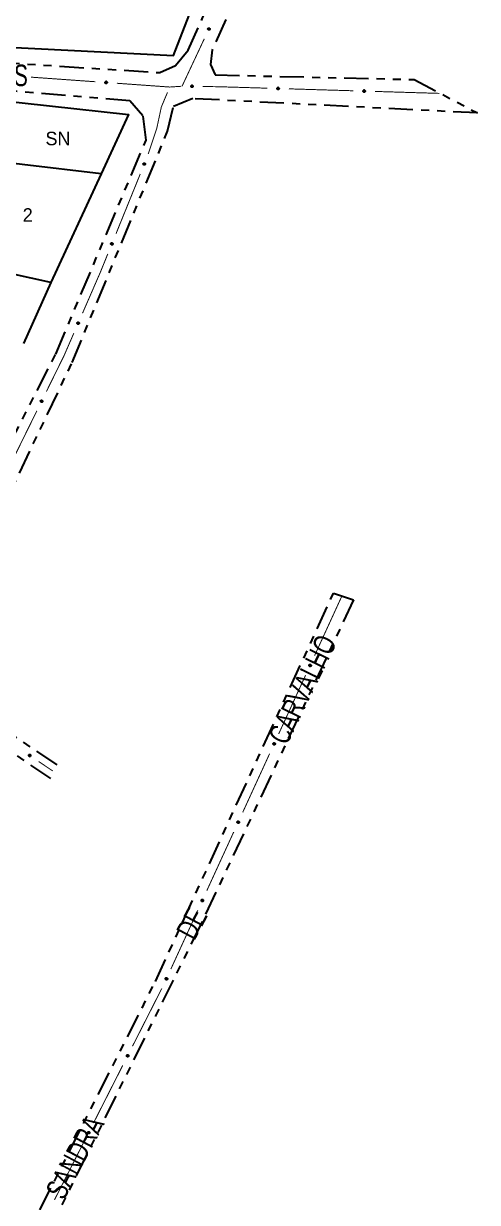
# Model space of a CAD drawing. Extents: x 203665 to 205970, y 4870865 to 4873745.
# Drawn here: x 204461.2 to 204545.5, y 4873069.8 to 4873288.7 of the extents above; entities that cross this region are included whole.
import ezdxf
from ezdxf.enums import TextEntityAlignment as Align

# ---------------------------------------------------------------- set-up
doc = ezdxf.new("R2010")
doc.units = 0
doc.header["$LTSCALE"] = 1.5
doc.header["$MEASUREMENT"] = 0
doc.linetypes.add('TRACO_25', pattern=[8, 3, -1, 1, -1, 1, -1])
for name, color, linetype in [('CD_MALHA_LOTES', 7, 'CONTINUOUS'), ('RU-QUADRA', 210, 'CONTINUOUS'), ('SV-EIXO-RUA-N-PAV', 6, 'CONTINUOUS'), ('SV-RUA-NAO-PAV', 7, 'CONTINUOUS'), ('SV-TXT-RUA-N-PAV', 7, 'CONTINUOUS'), ('Th_NmrPort', 1, 'CONTINUOUS')]:
    doc.layers.add(name, color=color, linetype=linetype)
doc.styles.add('ARIAL', font='ARIAL.SHX')

msp = doc.modelspace()

# ---------------------------------------------------------------- linework, layer by layer
at = {"layer": 'CD_MALHA_LOTES', "linetype": 'Continuous', "flags": 128}
for points in [[(204451.246643, 4873274.969651), (204480.710839, 4873271.767956)], [(204480.710839, 4873271.767956), (204475.593057, 4873260.753047)], [(204475.593057, 4873260.753047), (204446.180786, 4873264.219179)], [(204475.593057, 4873260.753047), (204466.237979, 4873240.618282)], [(204466.237979, 4873240.618282), (204438.061233, 4873246.799785)], [(204466.237979, 4873240.618282), (204461.161327, 4873229.282068)]]:
    msp.add_lwpolyline(points, dxfattribs=at)
at = {"layer": 'RU-QUADRA', "linetype": 'Continuous', "flags": 128}
for points in [[(204429.768213, 4873300.305126), (204422.704502, 4873286.069809), (204489.050505, 4873282.752508), (204495.887537, 4873300.304701)], [(204451.246643, 4873274.969651), (204480.710839, 4873271.767956), (204475.593057, 4873260.753047), (204466.237979, 4873240.618282), (204461.161327, 4873229.282068)]]:
    msp.add_lwpolyline(points, dxfattribs=at)
at = {"layer": 'SV-EIXO-RUA-N-PAV'}
for points in [[(204495.784434, 4873287.731685), (204495.801686, 4873287.685921), (204495.807154, 4873287.64306), (204495.801427, 4873287.606), (204495.787826, 4873287.57457), (204495.77029, 4873287.543984), (204495.745806, 4873287.517047), (204495.71201, 4873287.493169), (204495.666223, 4873287.475541), (204495.621949, 4873287.472824), (204495.585314, 4873287.476496), (204495.551725, 4873287.488791), (204495.522297, 4873287.506324), (204495.495157, 4873287.532682), (204495.471294, 4873287.567167), (204495.454682, 4873287.613637), (204495.449609, 4873287.655693), (204495.456091, 4873287.691394), (204495.468665, 4873287.725084), (204495.486942, 4873287.756096), (204495.511128, 4873287.782399), (204495.545893, 4873287.806364), (204495.591976, 4873287.822151), (204495.633864, 4873287.82769), (204495.669646, 4873287.821712), (204495.702536, 4873287.808585), (204495.733428, 4873287.79137), (204495.761531, 4873287.767886), (204495.784434, 4873287.731685)], [(204476.6593, 4873277.601444), (204476.622809, 4873277.56888), (204476.584788, 4873277.548354), (204476.548149, 4873277.540361), (204476.513931, 4873277.541741), (204476.479083, 4873277.547095), (204476.44514, 4873277.560245), (204476.4107, 4873277.583184), (204476.377776, 4873277.61956), (204476.359309, 4873277.659891), (204476.349551, 4873277.695392), (204476.348935, 4873277.731156), (204476.354704, 4873277.764922), (204476.369529, 4873277.799728), (204476.393117, 4873277.834403), (204476.430495, 4873277.866624), (204476.467908, 4873277.886491), (204476.50355, 4873277.893292), (204476.539508, 4873277.893683), (204476.57502, 4873277.88779), (204476.608265, 4873277.87469), (204476.643134, 4873277.850878), (204476.674447, 4873277.813564), (204476.694689, 4873277.776476), (204476.701988, 4873277.740939), (204476.701576, 4873277.705529), (204476.696631, 4873277.670511), (204476.684833, 4873277.635841), (204476.6593, 4873277.601444)], [(204492.630968, 4873276.89374), (204492.5964, 4873276.859141), (204492.559616, 4873276.836473), (204492.523495, 4873276.826397), (204492.489254, 4873276.825816), (204492.454156, 4873276.829168), (204492.419516, 4873276.840354), (204492.38382, 4873276.861285), (204492.348869, 4873276.895717), (204492.328124, 4873276.934925), (204492.316351, 4873276.96981), (204492.31369, 4873277.00548), (204492.317517, 4873277.039521), (204492.330326, 4873277.075118), (204492.351891, 4873277.111086), (204492.387365, 4873277.145393), (204492.42358, 4873277.167369), (204492.458774, 4873277.176197), (204492.494651, 4873277.178645), (204492.530441, 4873277.174794), (204492.564381, 4873277.163618), (204492.600556, 4873277.14184), (204492.633953, 4873277.106379), (204492.656284, 4873277.07051), (204492.665604, 4873277.035448), (204492.667219, 4873277.000073), (204492.664286, 4873276.96483), (204492.654491, 4873276.929541), (204492.630968, 4873276.89374)], [(204508.623656, 4873276.491098), (204508.588528, 4873276.457068), (204508.551379, 4873276.435004), (204508.515097, 4873276.425519), (204508.480851, 4873276.425498), (204508.445813, 4873276.429422), (204508.411361, 4873276.441172), (204508.376011, 4873276.462683), (204508.341627, 4873276.497682), (204508.321525, 4873276.537223), (204508.310323, 4873276.572296), (204508.308245, 4873276.608004), (204508.312627, 4873276.641978), (204508.326016, 4873276.677362), (204508.348166, 4873276.712973), (204508.384195, 4873276.746696), (204508.420764, 4873276.768077), (204508.456098, 4873276.776329), (204508.49201, 4873276.778192), (204508.527733, 4873276.773757), (204508.561485, 4873276.762027), (204508.5973, 4873276.739662), (204508.630113, 4873276.70366), (204508.651855, 4873276.667431), (204508.660601, 4873276.632222), (204508.661639, 4873276.596825), (204508.65813, 4873276.561634), (204508.647761, 4873276.52651), (204508.623656, 4873276.491098)], [(204524.616437, 4873276.010531), (204524.581309, 4873275.976501), (204524.54416, 4873275.954436), (204524.507879, 4873275.944952), (204524.473633, 4873275.944931), (204524.438595, 4873275.948855), (204524.404142, 4873275.960605), (204524.368792, 4873275.982116), (204524.334408, 4873276.017115), (204524.314306, 4873276.056656), (204524.303105, 4873276.091729), (204524.301026, 4873276.127437), (204524.305409, 4873276.161411), (204524.318798, 4873276.196795), (204524.340947, 4873276.232405), (204524.376976, 4873276.266129), (204524.413545, 4873276.28751), (204524.448879, 4873276.295762), (204524.484791, 4873276.297624), (204524.520514, 4873276.29319), (204524.554267, 4873276.28146), (204524.590081, 4873276.259095), (204524.622895, 4873276.223093), (204524.644636, 4873276.186863), (204524.653383, 4873276.151655), (204524.65442, 4873276.116258), (204524.650912, 4873276.081067), (204524.640542, 4873276.045943), (204524.616437, 4873276.010531)], [(204483.466798, 4873262.503491), (204483.447138, 4873262.548274), (204483.439398, 4873262.590783), (204483.443147, 4873262.628095), (204483.455058, 4873262.660204), (204483.470943, 4873262.691679), (204483.493959, 4873262.71988), (204483.526438, 4873262.745521), (204483.571223, 4873262.765559), (204483.61529, 4873262.770625), (204483.652068, 4873262.768907), (204483.686263, 4873262.758415), (204483.716582, 4873262.742471), (204483.745085, 4873262.717594), (204483.770748, 4873262.684426), (204483.789807, 4873262.638906), (204483.797109, 4873262.597179), (204483.792535, 4873262.561184), (204483.781769, 4873262.526873), (204483.765167, 4873262.494933), (204483.742414, 4873262.46738), (204483.708972, 4873262.441601), (204483.663794, 4873262.423386), (204483.62226, 4873262.415628), (204483.58621, 4873262.419695), (204483.552669, 4873262.431055), (204483.520905, 4873262.446603), (204483.491594, 4873262.46856), (204483.466798, 4873262.503491)], [(204477.441425, 4873247.681438), (204477.421785, 4873247.72623), (204477.414064, 4873247.768742), (204477.417831, 4873247.806053), (204477.429756, 4873247.838156), (204477.445655, 4873247.869624), (204477.468684, 4873247.897814), (204477.501175, 4873247.923441), (204477.545969, 4873247.943458), (204477.590039, 4873247.948504), (204477.626816, 4873247.946769), (204477.661006, 4873247.936262), (204477.691318, 4873247.920304), (204477.719809, 4873247.895414), (204477.745457, 4873247.862235), (204477.764495, 4873247.816705), (204477.771778, 4873247.774975), (204477.767188, 4873247.738982), (204477.756407, 4873247.704676), (204477.73979, 4873247.672744), (204477.717024, 4873247.645202), (204477.683571, 4873247.619438), (204477.638385, 4873247.601243), (204477.596847, 4873247.593504), (204477.560799, 4873247.597588), (204477.527263, 4873247.608962), (204477.495507, 4873247.624525), (204477.466205, 4873247.646495), (204477.441425, 4873247.681438)], [(204471.177191, 4873232.962832), (204471.15866, 4873233.008093), (204471.151989, 4873233.050783), (204471.156673, 4873233.08799), (204471.169385, 4873233.119789), (204471.186054, 4873233.150857), (204471.209771, 4873233.178471), (204471.242883, 4873233.20329), (204471.288156, 4873233.222198), (204471.332336, 4873233.226158), (204471.369059, 4873233.223517), (204471.402981, 4873233.212171), (204471.43289, 4873233.195472), (204471.46076, 4873233.169888), (204471.485583, 4873233.136086), (204471.503494, 4873233.090102), (204471.509748, 4873233.048206), (204471.504272, 4873233.012336), (204471.492649, 4873232.978306), (204471.475251, 4873232.946793), (204471.451814, 4873232.91982), (204471.417737, 4873232.894888), (204471.372116, 4873232.877811), (204471.3304, 4873232.871097), (204471.294464, 4873232.876067), (204471.261218, 4873232.888264), (204471.229855, 4873232.904605), (204471.201103, 4873232.927289), (204471.177191, 4873232.962832)], [(204464.378116, 4873218.489801), (204464.361744, 4873218.535888), (204464.357097, 4873218.578845), (204464.363534, 4873218.615789), (204464.377734, 4873218.646952), (204464.395852, 4873218.677197), (204464.420847, 4873218.703661), (204464.455095, 4873218.726887), (204464.501211, 4873218.743635), (204464.545529, 4873218.745503), (204464.582086, 4873218.741131), (204464.615434, 4873218.728194), (204464.644521, 4873218.710101), (204464.671151, 4873218.683229), (204464.69435, 4873218.648292), (204464.710068, 4873218.601513), (204464.714335, 4873218.559368), (204464.707171, 4873218.523798), (204464.693953, 4873218.490354), (204464.675086, 4873218.459698), (204464.650401, 4873218.433862), (204464.615183, 4873218.410568), (204464.568807, 4873218.395666), (204464.526821, 4873218.39093), (204464.491159, 4873218.397593), (204464.458527, 4873218.411347), (204464.42797, 4873218.429151), (204464.400322, 4873218.453169), (204464.378116, 4873218.489801)], [(204514.586503, 4873169.597101), (204514.604153, 4873169.551488), (204514.609995, 4873169.508677), (204514.60459, 4873169.471568), (204514.591263, 4873169.440021), (204514.573995, 4873169.409283), (204514.549747, 4873169.382134), (204514.51616, 4873169.357962), (204514.470528, 4873169.339936), (204514.426279, 4873169.336834), (204514.389614, 4873169.340186), (204514.355919, 4873169.352189), (204514.326339, 4873169.369465), (204514.298971, 4873169.395585), (204514.274808, 4873169.429861), (204514.257793, 4873169.476184), (204514.252353, 4873169.518194), (204514.258524, 4873169.55395), (204514.270804, 4873169.587749), (204514.28881, 4873169.618919), (204514.312766, 4873169.645432), (204514.347321, 4873169.669698), (204514.393264, 4873169.685887), (204514.435102, 4873169.69179), (204514.470936, 4873169.686124), (204514.503939, 4873169.673284), (204514.534979, 4873169.656339), (204514.563285, 4873169.6331), (204514.586503, 4873169.597101)], [(204507.911249, 4873155.05609), (204507.928899, 4873155.010478), (204507.934741, 4873154.967667), (204507.929336, 4873154.930558), (204507.916009, 4873154.899011), (204507.898741, 4873154.868273), (204507.874493, 4873154.841123), (204507.840906, 4873154.816952), (204507.795274, 4873154.798926), (204507.751025, 4873154.795824), (204507.71436, 4873154.799176), (204507.680665, 4873154.811178), (204507.651085, 4873154.828454), (204507.623717, 4873154.854574), (204507.599554, 4873154.888851), (204507.582539, 4873154.935174), (204507.577099, 4873154.977184), (204507.58327, 4873155.01294), (204507.59555, 4873155.046738), (204507.613556, 4873155.077908), (204507.637512, 4873155.104422), (204507.672067, 4873155.128688), (204507.71801, 4873155.144876), (204507.759848, 4873155.15078), (204507.795682, 4873155.145113), (204507.828685, 4873155.132274), (204507.859725, 4873155.115328), (204507.888031, 4873155.09209), (204507.911249, 4873155.05609)], [(204462.275528, 4873152.978285), (204462.323386, 4873152.98837), (204462.366579, 4873152.987251), (204462.402336, 4873152.975949), (204462.431329, 4873152.957723), (204462.45889, 4873152.935736), (204462.481787, 4873152.907437), (204462.500242, 4873152.8704), (204462.510696, 4873152.822464), (204462.506642, 4873152.778292), (204462.497437, 4873152.742643), (204462.480172, 4873152.711317), (204462.458364, 4873152.6849), (204462.428183, 4873152.662089), (204462.390467, 4873152.643752), (204462.342011, 4873152.634407), (204462.299673, 4873152.635794), (204462.265374, 4873152.647634), (204462.233991, 4873152.66519), (204462.206122, 4873152.687975), (204462.183806, 4873152.715882), (204462.165412, 4873152.75389), (204462.156823, 4873152.801839), (204462.157724, 4873152.844081), (204462.169079, 4873152.878537), (204462.187059, 4873152.909046), (204462.208776, 4873152.936957), (204462.236264, 4873152.961158), (204462.275528, 4873152.978285)], [(204501.235995, 4873140.51508), (204501.253645, 4873140.469467), (204501.259487, 4873140.426656), (204501.254082, 4873140.389547), (204501.240755, 4873140.358001), (204501.223487, 4873140.327262), (204501.199239, 4873140.300113), (204501.165652, 4873140.275941), (204501.12002, 4873140.257915), (204501.075771, 4873140.254813), (204501.039106, 4873140.258166), (204501.005411, 4873140.270168), (204500.975831, 4873140.287444), (204500.948463, 4873140.313564), (204500.9243, 4873140.34784), (204500.907285, 4873140.394163), (204500.901845, 4873140.436173), (204500.908016, 4873140.47193), (204500.920296, 4873140.505728), (204500.938302, 4873140.536898), (204500.962258, 4873140.563411), (204500.996813, 4873140.587678), (204501.042756, 4873140.603866), (204501.084594, 4873140.609769), (204501.120428, 4873140.604103), (204501.153431, 4873140.591263), (204501.184471, 4873140.574318), (204501.212777, 4873140.551079), (204501.235995, 4873140.51508)], [(204494.560742, 4873125.97407), (204494.578391, 4873125.928457), (204494.584233, 4873125.885646), (204494.578828, 4873125.848537), (204494.565501, 4873125.81699), (204494.548233, 4873125.786252), (204494.523985, 4873125.759102), (204494.490398, 4873125.734931), (204494.444766, 4873125.716905), (204494.400517, 4873125.713803), (204494.363852, 4873125.717155), (204494.330157, 4873125.729157), (204494.300577, 4873125.746433), (204494.273209, 4873125.772553), (204494.249046, 4873125.80683), (204494.232031, 4873125.853153), (204494.226591, 4873125.895163), (204494.232762, 4873125.930919), (204494.245042, 4873125.964718), (204494.263048, 4873125.995888), (204494.287004, 4873126.022401), (204494.321559, 4873126.046667), (204494.367503, 4873126.062856), (204494.40934, 4873126.068759), (204494.445174, 4873126.063092), (204494.478177, 4873126.050253), (204494.509217, 4873126.033307), (204494.537523, 4873126.010069), (204494.560742, 4873125.97407)], [(204487.885488, 4873111.433059), (204487.903137, 4873111.387446), (204487.908979, 4873111.344635), (204487.903574, 4873111.307526), (204487.890247, 4873111.27598), (204487.872979, 4873111.245241), (204487.848731, 4873111.218092), (204487.815144, 4873111.193921), (204487.769512, 4873111.175894), (204487.725263, 4873111.172792), (204487.688598, 4873111.176145), (204487.654903, 4873111.188147), (204487.625323, 4873111.205423), (204487.597955, 4873111.231543), (204487.573792, 4873111.265819), (204487.556777, 4873111.312142), (204487.551337, 4873111.354152), (204487.557508, 4873111.389909), (204487.569788, 4873111.423707), (204487.587794, 4873111.454877), (204487.61175, 4873111.48139), (204487.646305, 4873111.505657), (204487.692249, 4873111.521845), (204487.734087, 4873111.527749), (204487.76992, 4873111.522082), (204487.802923, 4873111.509242), (204487.833963, 4873111.492297), (204487.862269, 4873111.469058), (204487.885488, 4873111.433059)], [(204480.685328, 4873097.140937), (204480.701143, 4873097.094657), (204480.705271, 4873097.051647), (204480.69839, 4873097.014783), (204480.683815, 4873096.983793), (204480.665333, 4873096.953768), (204480.640021, 4873096.927608), (204480.605496, 4873096.904797), (204480.559181, 4873096.888606), (204480.514844, 4873096.887272), (204480.478342, 4873096.892085), (204480.445153, 4873096.905423), (204480.416286, 4873096.923866), (204480.389982, 4873096.951057), (204480.367206, 4873096.98627), (204480.352053, 4873097.033236), (204480.348295, 4873097.075429), (204480.355887, 4873097.110911), (204480.369507, 4873097.144192), (204480.388743, 4873097.174619), (204480.413737, 4873097.200155), (204480.449233, 4873097.223023), (204480.495786, 4873097.237365), (204480.537826, 4873097.241594), (204480.573405, 4873097.234502), (204480.605869, 4873097.220355), (204480.636209, 4873097.202184), (204480.663565, 4873097.177835), (204480.685328, 4873097.140937)], [(204473.435072, 4873082.877916), (204473.450887, 4873082.831635), (204473.455016, 4873082.788625), (204473.448134, 4873082.751761), (204473.433559, 4873082.720771), (204473.415077, 4873082.690747), (204473.389765, 4873082.664587), (204473.35524, 4873082.641775), (204473.308926, 4873082.625584), (204473.264588, 4873082.624251), (204473.228086, 4873082.629064), (204473.194897, 4873082.642401), (204473.16603, 4873082.660844), (204473.139726, 4873082.688035), (204473.11695, 4873082.723249), (204473.101797, 4873082.770214), (204473.098039, 4873082.812407), (204473.105631, 4873082.847889), (204473.119251, 4873082.88117), (204473.138487, 4873082.911597), (204473.163482, 4873082.937133), (204473.198977, 4873082.960001), (204473.24553, 4873082.974343), (204473.28757, 4873082.978572), (204473.323149, 4873082.97148), (204473.355613, 4873082.957333), (204473.385953, 4873082.939162), (204473.413309, 4873082.914813), (204473.435072, 4873082.877916)]]:
    msp.add_lwpolyline(points, close=True, dxfattribs=at)
for points in [[(204495.486942, 4873287.756096), (204495.449609, 4873287.655693)], [(204495.497766, 4873287.765049), (204495.45443, 4873287.64068)], [(204495.511128, 4873287.782399), (204495.454682, 4873287.613637)], [(204495.528323, 4873287.788386), (204495.465866, 4873287.597621)], [(204495.545893, 4873287.806364), (204495.471294, 4873287.567167)], [(204495.568687, 4873287.810132), (204495.484057, 4873287.552898)], [(204495.591976, 4873287.822151), (204495.495157, 4873287.532682)], [(204495.611091, 4873287.823382), (204495.509788, 4873287.52423)], [(204495.633864, 4873287.82769), (204495.522297, 4873287.506324)], [(204495.649584, 4873287.821887), (204495.53784, 4873287.500503)], [(204495.669646, 4873287.821712), (204495.551725, 4873287.488791)], [(204495.684596, 4873287.81298), (204495.566902, 4873287.485346)], [(204495.702536, 4873287.808585), (204495.585314, 4873287.476496)], [(204495.717364, 4873287.796083), (204495.60736, 4873287.478405)], [(204495.733428, 4873287.79137), (204495.621949, 4873287.472824)], [(204495.745341, 4873287.775406), (204495.646433, 4873287.478144)], [(204495.761531, 4873287.767886), (204495.666223, 4873287.475541)], [(204495.770997, 4873287.749789), (204495.688912, 4873287.488344)], [(204495.784434, 4873287.731685), (204495.71201, 4873287.493169)], [(204495.792818, 4873287.706375), (204495.731671, 4873287.511981)], [(204495.801686, 4873287.685921), (204495.745806, 4873287.517047)], [(204495.804909, 4873287.661501), (204495.760918, 4873287.538947)], [(204495.807154, 4873287.64306), (204495.77029, 4873287.543984)], [(204476.701988, 4873277.740939), (204476.348935, 4873277.731156)], [(204476.701576, 4873277.705529), (204476.349551, 4873277.695392)], [(204476.699221, 4873277.723848), (204476.351183, 4873277.715756)], [(204476.694689, 4873277.776476), (204476.354704, 4873277.764922)], [(204476.694931, 4873277.75972), (204476.354866, 4873277.748325)], [(204476.695248, 4873277.687196), (204476.359266, 4873277.67551)], [(204476.696631, 4873277.670511), (204476.359309, 4873277.659891)], [(204476.682474, 4873277.796173), (204476.366909, 4873277.783036)], [(204476.674447, 4873277.813564), (204476.369529, 4873277.799728)], [(204476.686024, 4873277.653652), (204476.373083, 4873277.638961)], [(204476.684833, 4873277.635841), (204476.377776, 4873277.61956)], [(204476.654852, 4873277.830968), (204476.384396, 4873277.81736)], [(204476.643134, 4873277.850878), (204476.393117, 4873277.834403)], [(204476.671355, 4873277.620496), (204476.397887, 4873277.602999)], [(204476.6593, 4873277.601444), (204476.4107, 4873277.583184)], [(204476.620038, 4873277.860801), (204476.419577, 4873277.850427)], [(204476.608265, 4873277.87469), (204476.430495, 4873277.866624)], [(204476.587268, 4873277.880914), (204476.455636, 4873277.876591)], [(204476.57502, 4873277.88779), (204476.467908, 4873277.886491)], [(204476.638702, 4873277.584514), (204476.435326, 4873277.57161)], [(204476.622809, 4873277.56888), (204476.44514, 4873277.560245)], [(204476.601186, 4873277.557085), (204476.471012, 4873277.554026)], [(204476.584788, 4873277.548354), (204476.479083, 4873277.547095)], [(204492.665604, 4873277.035448), (204492.31369, 4873277.00548)], [(204492.667219, 4873277.000073), (204492.316351, 4873276.96981)], [(204492.66382, 4873277.018228), (204492.316815, 4873276.990234)], [(204492.656284, 4873277.07051), (204492.317517, 4873277.039521)], [(204492.657484, 4873277.053796), (204492.318628, 4873277.02296)], [(204492.66195, 4873276.981408), (204492.327187, 4873276.950516)], [(204492.664286, 4873276.96483), (204492.328124, 4873276.934925)], [(204492.642962, 4873277.089476), (204492.328665, 4873277.058304)], [(204492.633953, 4873277.106379), (204492.330326, 4873277.075118)], [(204492.654661, 4873276.947392), (204492.343074, 4873276.914818)], [(204492.613394, 4873277.122633), (204492.34416, 4873277.093572)], [(204492.654491, 4873276.929541), (204492.348869, 4873276.895717)], [(204492.600556, 4873277.14184), (204492.351891, 4873277.111086)], [(204492.641913, 4873276.91345), (204492.369894, 4873276.880334)], [(204492.57693, 4873277.150426), (204492.377392, 4873277.128597)], [(204492.630968, 4873276.89374), (204492.38382, 4873276.861285)], [(204492.564381, 4873277.163618), (204492.387365, 4873277.145393)], [(204492.611373, 4873276.875659), (204492.409069, 4873276.851139)], [(204492.543063, 4873277.16863), (204492.411894, 4873277.156782)], [(204492.5964, 4873276.859141), (204492.419516, 4873276.840354)], [(204492.530441, 4873277.174794), (204492.42358, 4873277.167369)], [(204492.575487, 4873276.846128), (204492.445701, 4873276.835626)], [(204492.559616, 4873276.836473), (204492.454156, 4873276.829168)], [(204508.660601, 4873276.632222), (204508.308245, 4873276.608004)], [(204508.661639, 4873276.596825), (204508.310323, 4873276.572296)], [(204508.658536, 4873276.615033), (204508.31112, 4873276.592709)], [(204508.651855, 4873276.667431), (204508.312627, 4873276.641978)], [(204508.652782, 4873276.650699), (204508.313468, 4873276.625402)], [(204508.656066, 4873276.578248), (204508.320843, 4873276.552828)], [(204508.65813, 4873276.561634), (204508.321525, 4873276.537223)], [(204508.638845, 4873276.686612), (204508.324081, 4873276.660576)], [(204508.630113, 4873276.70366), (204508.326016, 4873276.677362)], [(204508.648222, 4873276.544356), (204508.336144, 4873276.516874)], [(204508.609823, 4873276.720247), (204508.340149, 4873276.695587)], [(204508.647761, 4873276.52651), (204508.341627, 4873276.497682)], [(204508.5973, 4873276.739662), (204508.348166, 4873276.712973)], [(204508.634922, 4873276.510627), (204508.362398, 4873276.481957)], [(204508.573817, 4873276.748632), (204508.373949, 4873276.730065)], [(204508.623656, 4873276.491098), (204508.376011, 4873276.462683)], [(204508.561485, 4873276.762027), (204508.384195, 4873276.746696)], [(204508.603768, 4873276.473339), (204508.401091, 4873276.452126)], [(204508.540252, 4873276.767387), (204508.408907, 4873276.757683)], [(204508.588528, 4873276.457068), (204508.411361, 4873276.441172)], [(204508.527733, 4873276.773757), (204508.420764, 4873276.768077)], [(204508.567405, 4873276.444399), (204508.437465, 4873276.436017)], [(204508.551379, 4873276.435004), (204508.445813, 4873276.429422)], [(204524.653383, 4873276.151655), (204524.301026, 4873276.127437)], [(204524.65442, 4873276.116258), (204524.303105, 4873276.091729)], [(204524.651318, 4873276.134466), (204524.303902, 4873276.112142)], [(204524.644636, 4873276.186863), (204524.305409, 4873276.161411)], [(204524.645564, 4873276.170132), (204524.306249, 4873276.144835)], [(204524.648847, 4873276.097681), (204524.313624, 4873276.072261)], [(204524.650912, 4873276.081067), (204524.314306, 4873276.056656)], [(204524.631626, 4873276.206045), (204524.316862, 4873276.180009)], [(204524.622895, 4873276.223093), (204524.318798, 4873276.196795)], [(204524.641003, 4873276.063788), (204524.328926, 4873276.036307)], [(204524.602604, 4873276.23968), (204524.332931, 4873276.21502)], [(204524.640542, 4873276.045943), (204524.334408, 4873276.017115)], [(204524.590081, 4873276.259095), (204524.340947, 4873276.232405)], [(204524.627703, 4873276.03006), (204524.355179, 4873276.00139)], [(204524.566598, 4873276.268065), (204524.36673, 4873276.249498)], [(204524.616437, 4873276.010531), (204524.368792, 4873275.982116)], [(204524.554267, 4873276.28146), (204524.376976, 4873276.266129)], [(204524.59655, 4873275.992772), (204524.393872, 4873275.971559)], [(204524.533033, 4873276.28682), (204524.401688, 4873276.277115)], [(204524.581309, 4873275.976501), (204524.404142, 4873275.960605)], [(204524.520514, 4873276.29319), (204524.413545, 4873276.28751)], [(204524.560187, 4873275.963832), (204524.430247, 4873275.95545)], [(204524.54416, 4873275.954436), (204524.438595, 4873275.948855)], [(204483.439398, 4873262.590783), (204483.470943, 4873262.691679)], [(204483.442621, 4873262.572487), (204483.480033, 4873262.697207)], [(204483.447138, 4873262.548274), (204483.493959, 4873262.71988)], [(204483.45708, 4873262.52832), (204483.507805, 4873262.725691)], [(204483.466798, 4873262.503491), (204483.526438, 4873262.745521)], [(204483.481179, 4873262.486128), (204483.549247, 4873262.751567)], [(204483.491594, 4873262.46856), (204483.571223, 4873262.765559)], [(204483.508161, 4873262.461911), (204483.591123, 4873262.764011)], [(204483.520905, 4873262.446603), (204483.61529, 4873262.770625)], [(204483.537198, 4873262.44275), (204483.630155, 4873262.765828)], [(204483.552669, 4873262.431055), (204483.652068, 4873262.768907)], [(204483.570817, 4873262.42762), (204483.670925, 4873262.761048)], [(204483.58621, 4873262.419695), (204483.686263, 4873262.758415)], [(204483.606254, 4873262.420588), (204483.700752, 4873262.747458)], [(204483.62226, 4873262.415628), (204483.716582, 4873262.742471)], [(204483.644772, 4873262.421141), (204483.730025, 4873262.725256)], [(204483.663794, 4873262.423386), (204483.745085, 4873262.717594)], [(204483.686411, 4873262.436627), (204483.757245, 4873262.697997)], [(204483.708972, 4873262.441601), (204483.770748, 4873262.684426)], [(204483.725561, 4873262.460488), (204483.777788, 4873262.654304)], [(204483.742414, 4873262.46738), (204483.789807, 4873262.638906)], [(204483.754835, 4873262.485417), (204483.791496, 4873262.611914)], [(204483.765167, 4873262.494933), (204483.797109, 4873262.597179)], [(204477.414064, 4873247.768742), (204477.445655, 4873247.869624)], [(204477.417279, 4873247.750445), (204477.454748, 4873247.875148)], [(204477.421785, 4873247.72623), (204477.468684, 4873247.897814)], [(204477.431718, 4873247.706271), (204477.482533, 4873247.903619)], [(204477.441425, 4873247.681438), (204477.501175, 4873247.923441)], [(204477.455798, 4873247.664068), (204477.523987, 4873247.929476)], [(204477.466205, 4873247.646495), (204477.545969, 4873247.943458)], [(204477.482769, 4873247.639838), (204477.565868, 4873247.941901)], [(204477.495507, 4873247.624525), (204477.590039, 4873247.948504)], [(204477.511797, 4873247.620665), (204477.604901, 4873247.943701)], [(204477.527263, 4873247.608962), (204477.626816, 4873247.946769)], [(204477.54541, 4873247.605519), (204477.645669, 4873247.938902)], [(204477.560799, 4873247.597588), (204477.661006, 4873247.936262)], [(204477.580843, 4873247.598471), (204477.675489, 4873247.925299)], [(204477.596847, 4873247.593504), (204477.691318, 4873247.920304)], [(204477.619361, 4873247.599006), (204477.704753, 4873247.903083)], [(204477.638385, 4873247.601243), (204477.719809, 4873247.895414)], [(204477.661008, 4873247.614474), (204477.73196, 4873247.875812)], [(204477.683571, 4873247.619438), (204477.745457, 4873247.862235)], [(204477.700169, 4873247.638317), (204477.752483, 4873247.832109)], [(204477.717024, 4873247.645202), (204477.764495, 4873247.816705)], [(204477.729454, 4873247.663232), (204477.766173, 4873247.789713)], [(204477.73979, 4873247.672744), (204477.771778, 4873247.774975)], [(204471.151989, 4873233.050783), (204471.186054, 4873233.150857)], [(204471.154752, 4873233.032412), (204471.19528, 4873233.156155)], [(204471.15866, 4873233.008093), (204471.209771, 4873233.178471)], [(204471.168099, 4873232.987896), (204471.223758, 4873233.183933)], [(204471.177191, 4873232.962832), (204471.242883, 4873233.20329)], [(204471.191131, 4873232.945113), (204471.265836, 4873233.208761)], [(204471.201103, 4873232.927289), (204471.288156, 4873233.222198)], [(204471.217498, 4873232.920227), (204471.308011, 4873233.220152)], [(204471.229855, 4873232.904605), (204471.332336, 4873233.226158)], [(204471.246045, 4873232.900344), (204471.347076, 4873233.220989)], [(204471.261218, 4873232.888264), (204471.369059, 4873233.223517)], [(204471.279274, 4873232.884375), (204471.387713, 4873233.215188)], [(204471.294464, 4873232.876067), (204471.402981, 4873233.212171)], [(204471.314524, 4873232.876457), (204471.41719, 4873233.200854)], [(204471.3304, 4873232.871097), (204471.43289, 4873233.195472)], [(204471.353043, 4873232.876043), (204471.445897, 4873233.177925)], [(204471.372116, 4873232.877811), (204471.46076, 4873233.169888)], [(204471.395058, 4873232.89048), (204471.472425, 4873233.149992)], [(204471.417737, 4873232.894888), (204471.485583, 4873233.136086)], [(204471.434794, 4873232.913353), (204471.491865, 4873233.105797)], [(204471.451814, 4873232.91982), (204471.503494, 4873233.090102)], [(204471.464684, 4873232.937539), (204471.504506, 4873233.063077)], [(204471.475251, 4873232.946793), (204471.509748, 4873233.048206)], [(204464.357097, 4873218.578845), (204464.395852, 4873218.677197)], [(204464.358989, 4873218.560364), (204464.405318, 4873218.682053)], [(204464.361744, 4873218.535888), (204464.420847, 4873218.703661)], [(204464.370218, 4873218.515267), (204464.435077, 4873218.708455)], [(204464.378116, 4873218.489801), (204464.455095, 4873218.726887)], [(204464.391204, 4873218.471443), (204464.478281, 4873218.731268)], [(204464.400322, 4873218.453169), (204464.501211, 4873218.743635)], [(204464.416365, 4873218.445339), (204464.520947, 4873218.740653)], [(204464.42797, 4873218.429151), (204464.545529, 4873218.745503)], [(204464.443941, 4873218.42413), (204464.560008, 4873218.739644)], [(204464.458527, 4873218.411347), (204464.582086, 4873218.741131)], [(204464.476379, 4873218.406609), (204464.600326, 4873218.73193)], [(204464.491159, 4873218.397593), (204464.615434, 4873218.728194)], [(204464.511215, 4873218.397034), (204464.629092, 4873218.716219)], [(204464.526821, 4873218.39093), (204464.644521, 4873218.710101)], [(204464.549672, 4873218.394801), (204464.656684, 4873218.691959)], [(204464.568807, 4873218.395666), (204464.671151, 4873218.683229)], [(204464.592322, 4873218.407237), (204464.681862, 4873218.662804)], [(204464.615183, 4873218.410568), (204464.69435, 4873218.648292)], [(204464.633094, 4873218.428207), (204464.699193, 4873218.61774)], [(204464.650401, 4873218.433862), (204464.710068, 4873218.601513)], [(204464.664093, 4873218.450954), (204464.709802, 4873218.57447)], [(204464.675086, 4873218.459698), (204464.714335, 4873218.559368)], [(204514.28881, 4873169.618919), (204514.252353, 4873169.518194)], [(204514.299555, 4873169.627966), (204514.257305, 4873169.503224)], [(204514.312766, 4873169.645432), (204514.257793, 4873169.476184)], [(204514.329909, 4873169.651568), (204514.269115, 4873169.460267)], [(204514.347321, 4873169.669698), (204514.274808, 4873169.429861)], [(204514.370081, 4873169.673665), (204514.287695, 4873169.415703)], [(204514.393264, 4873169.685887), (204514.298971, 4873169.395585)], [(204514.412368, 4873169.687284), (204514.313675, 4873169.387261)], [(204514.435102, 4873169.69179), (204514.326339, 4873169.369465)], [(204514.450872, 4873169.686124), (204514.341932, 4873169.363779)], [(204514.470936, 4873169.686124), (204514.355919, 4873169.352189)], [(204514.485961, 4873169.677523), (204514.371126, 4873169.348876)], [(204514.503939, 4873169.673284), (204514.389614, 4873169.340186)], [(204514.518874, 4873169.660912), (204514.411643, 4873169.342287)], [(204514.534979, 4873169.656339), (204514.426279, 4873169.336834)], [(204514.54703, 4873169.64048), (204514.450716, 4873169.342367)], [(204514.563285, 4873169.6331), (204514.470528, 4873169.339936)], [(204514.572909, 4873169.615087), (204514.493105, 4873169.352937)], [(204514.586503, 4873169.597101), (204514.51616, 4873169.357962)], [(204514.595108, 4873169.571865), (204514.535656, 4873169.376945)], [(204514.604153, 4873169.551488), (204514.549747, 4873169.382134)], [(204514.607589, 4873169.527098), (204514.564667, 4873169.404165)], [(204514.609995, 4873169.508677), (204514.573995, 4873169.409283)], [(204507.613556, 4873155.077908), (204507.577099, 4873154.977184)], [(204507.624301, 4873155.086956), (204507.582051, 4873154.962214)], [(204507.637512, 4873155.104422), (204507.582539, 4873154.935174)], [(204507.654655, 4873155.110557), (204507.593861, 4873154.919256)], [(204507.672067, 4873155.128688), (204507.599554, 4873154.888851)], [(204507.694827, 4873155.132654), (204507.612441, 4873154.874693)], [(204507.71801, 4873155.144876), (204507.623717, 4873154.854574)], [(204507.737114, 4873155.146274), (204507.638421, 4873154.84625)], [(204507.759848, 4873155.15078), (204507.651085, 4873154.828454)], [(204507.775618, 4873155.145113), (204507.666679, 4873154.822768)], [(204507.795682, 4873155.145113), (204507.680665, 4873154.811178)], [(204507.810707, 4873155.136512), (204507.695872, 4873154.807865)], [(204507.828685, 4873155.132274), (204507.71436, 4873154.799176)], [(204507.843621, 4873155.119902), (204507.736389, 4873154.801277)], [(204507.859725, 4873155.115328), (204507.751025, 4873154.795824)], [(204507.871776, 4873155.099469), (204507.775462, 4873154.801357)], [(204507.888031, 4873155.09209), (204507.795274, 4873154.798926)], [(204507.897655, 4873155.074076), (204507.817851, 4873154.811926)], [(204462.169079, 4873152.878537), (204462.480172, 4873152.711317)], [(204462.179984, 4873152.891984), (204462.485888, 4873152.725793)], [(204462.187059, 4873152.909046), (204462.497437, 4873152.742643)], [(204462.201672, 4873152.921798), (204462.498906, 4873152.764723)], [(204462.208776, 4873152.936957), (204462.506642, 4873152.778292)], [(204462.226366, 4873152.946301), (204462.505111, 4873152.803301)], [(204462.236264, 4873152.961158), (204462.510696, 4873152.822464)], [(204462.25559, 4873152.96776), (204462.501495, 4873152.846837)], [(204462.275528, 4873152.978285), (204462.500242, 4873152.8704)], [(204462.30182, 4873152.982719), (204462.484642, 4873152.892695)], [(204462.323386, 4873152.98837), (204462.481787, 4873152.907437)], [(204462.348011, 4873152.987838), (204462.462441, 4873152.925707)], [(204462.366579, 4873152.987251), (204462.45889, 4873152.935736)], [(204507.911249, 4873155.05609), (204507.840906, 4873154.816952)], [(204507.919854, 4873155.030854), (204507.860402, 4873154.835934)], [(204507.928899, 4873155.010478), (204507.874493, 4873154.841123)], [(204507.932335, 4873154.986087), (204507.889413, 4873154.863155)], [(204507.934741, 4873154.967667), (204507.898741, 4873154.868273)], [(204462.156823, 4873152.801839), (204462.428183, 4873152.662089)], [(204462.157724, 4873152.844081), (204462.458364, 4873152.6849)], [(204462.158516, 4873152.820918), (204462.438763, 4873152.675263)], [(204462.165158, 4873152.776991), (204462.406513, 4873152.654194)], [(204462.165412, 4873152.75389), (204462.390467, 4873152.643752)], [(204462.165853, 4873152.858735), (204462.466484, 4873152.699376)], [(204462.180507, 4873152.733788), (204462.359542, 4873152.643023)], [(204462.183806, 4873152.715882), (204462.342011, 4873152.634407)], [(204462.19892, 4873152.700035), (204462.315244, 4873152.638274)], [(204462.206122, 4873152.687975), (204462.299673, 4873152.635794)], [(204500.938302, 4873140.536898), (204500.901845, 4873140.436173)], [(204500.949047, 4873140.545945), (204500.906797, 4873140.421203)], [(204500.962258, 4873140.563411), (204500.907285, 4873140.394163)], [(204500.979401, 4873140.569547), (204500.918607, 4873140.378246)], [(204500.996813, 4873140.587678), (204500.9243, 4873140.34784)], [(204501.019573, 4873140.591644), (204500.937187, 4873140.333682)], [(204501.042756, 4873140.603866), (204500.948463, 4873140.313564)], [(204501.06186, 4873140.605263), (204500.963167, 4873140.30524)], [(204501.084594, 4873140.609769), (204500.975831, 4873140.287444)], [(204501.100364, 4873140.604103), (204500.991425, 4873140.281758)], [(204501.120428, 4873140.604103), (204501.005411, 4873140.270168)], [(204501.135453, 4873140.595502), (204501.020618, 4873140.266855)], [(204501.153431, 4873140.591263), (204501.039106, 4873140.258166)], [(204501.168367, 4873140.578891), (204501.061135, 4873140.260266)], [(204501.184471, 4873140.574318), (204501.075771, 4873140.254813)], [(204501.196522, 4873140.558459), (204501.100208, 4873140.260346)], [(204501.212777, 4873140.551079), (204501.12002, 4873140.257915)], [(204501.222401, 4873140.533066), (204501.142597, 4873140.270916)], [(204501.235995, 4873140.51508), (204501.165652, 4873140.275941)], [(204501.2446, 4873140.489844), (204501.185148, 4873140.294924)], [(204501.253645, 4873140.469467), (204501.199239, 4873140.300113)], [(204501.257081, 4873140.445077), (204501.214159, 4873140.322144)], [(204501.259487, 4873140.426656), (204501.223487, 4873140.327262)], [(204494.263048, 4873125.995888), (204494.226591, 4873125.895163)], [(204494.273793, 4873126.004935), (204494.231543, 4873125.880193)], [(204494.287004, 4873126.022401), (204494.232031, 4873125.853153)], [(204494.304147, 4873126.028537), (204494.243353, 4873125.837236)], [(204494.321559, 4873126.046667), (204494.249046, 4873125.80683)], [(204494.344319, 4873126.050634), (204494.261933, 4873125.792672)], [(204494.367503, 4873126.062856), (204494.273209, 4873125.772553)], [(204494.386606, 4873126.064253), (204494.287913, 4873125.764229)], [(204494.40934, 4873126.068759), (204494.300577, 4873125.746433)], [(204494.42511, 4873126.063093), (204494.316171, 4873125.740747)], [(204494.445174, 4873126.063092), (204494.330157, 4873125.729157)], [(204494.460199, 4873126.054492), (204494.345364, 4873125.725844)], [(204494.478177, 4873126.050253), (204494.363852, 4873125.717155)], [(204494.493113, 4873126.037881), (204494.385881, 4873125.719256)], [(204494.509217, 4873126.033307), (204494.400517, 4873125.713803)], [(204494.521269, 4873126.017448), (204494.424954, 4873125.719336)], [(204494.537523, 4873126.010069), (204494.444766, 4873125.716905)], [(204494.547147, 4873125.992055), (204494.467343, 4873125.729906)], [(204494.560742, 4873125.97407), (204494.490398, 4873125.734931)], [(204494.569346, 4873125.948833), (204494.509894, 4873125.753913)], [(204494.578391, 4873125.928457), (204494.523985, 4873125.759102)], [(204494.581827, 4873125.904067), (204494.538905, 4873125.781134)], [(204494.584233, 4873125.885646), (204494.548233, 4873125.786252)], [(204487.587794, 4873111.454877), (204487.551337, 4873111.354152)], [(204487.598539, 4873111.463924), (204487.556289, 4873111.339182)], [(204487.61175, 4873111.48139), (204487.556777, 4873111.312142)], [(204487.628893, 4873111.487526), (204487.568099, 4873111.296225)], [(204487.646305, 4873111.505657), (204487.573792, 4873111.265819)], [(204487.669065, 4873111.509623), (204487.586679, 4873111.251661)], [(204487.692249, 4873111.521845), (204487.597955, 4873111.231543)], [(204487.711352, 4873111.523242), (204487.612659, 4873111.223219)], [(204487.734087, 4873111.527749), (204487.625323, 4873111.205423)], [(204487.749856, 4873111.522082), (204487.640917, 4873111.199737)], [(204487.76992, 4873111.522082), (204487.654903, 4873111.188147)], [(204487.784945, 4873111.513481), (204487.67011, 4873111.184834)], [(204487.802923, 4873111.509242), (204487.688598, 4873111.176145)], [(204487.817859, 4873111.49687), (204487.710627, 4873111.178246)], [(204487.833963, 4873111.492297), (204487.725263, 4873111.172792)], [(204487.846015, 4873111.476438), (204487.749701, 4873111.178325)], [(204487.862269, 4873111.469058), (204487.769512, 4873111.175894)], [(204487.871893, 4873111.451045), (204487.792089, 4873111.188895)], [(204487.885488, 4873111.433059), (204487.815144, 4873111.193921)], [(204487.894092, 4873111.407823), (204487.83464, 4873111.212903)], [(204487.903137, 4873111.387446), (204487.848731, 4873111.218092)], [(204487.906573, 4873111.363056), (204487.863652, 4873111.240124)], [(204487.908979, 4873111.344635), (204487.872979, 4873111.245241)], [(204480.388743, 4873097.174619), (204480.348295, 4873097.075429)], [(204480.413737, 4873097.200155), (204480.352053, 4873097.033236)], [(204480.39984, 4873097.18323), (204480.352645, 4873097.060274)], [(204480.431111, 4873097.205602), (204480.362731, 4873097.016879)], [(204480.449233, 4873097.223023), (204480.367206, 4873096.98627)], [(204480.472133, 4873097.226078), (204480.379517, 4873096.971609)], [(204480.495786, 4873097.237365), (204480.389982, 4873096.951057)], [(204480.51493, 4873097.237998), (204480.404342, 4873096.942153)], [(204480.537826, 4873097.241594), (204480.416286, 4873096.923866)], [(204480.553357, 4873097.235302), (204480.43164, 4873096.917562)], [(204480.573405, 4873097.234502), (204480.445153, 4873096.905423)], [(204480.588075, 4873097.225308), (204480.460215, 4873096.901506)], [(204480.605869, 4873097.220355), (204480.478342, 4873096.892085)], [(204480.620299, 4873097.207397), (204480.500437, 4873096.893305)], [(204480.636209, 4873097.202184), (204480.514844, 4873096.887272)], [(204480.647617, 4873097.185857), (204480.539483, 4873096.891826)], [(204480.663565, 4873097.177835), (204480.559181, 4873096.888606)], [(204480.672462, 4873097.159451), (204480.582259, 4873096.900695)], [(204480.685328, 4873097.140937), (204480.605496, 4873096.904797)], [(204480.692918, 4873097.115378), (204480.625734, 4873096.922986)], [(204480.701143, 4873097.094657), (204480.640021, 4873096.927608)], [(204480.703602, 4873097.070149), (204480.655809, 4873096.949027)], [(204480.705271, 4873097.051647), (204480.665333, 4873096.953768)], [(204473.138487, 4873082.911597), (204473.098039, 4873082.812407)], [(204473.163482, 4873082.937133), (204473.101797, 4873082.770214)], [(204473.149584, 4873082.920208), (204473.102389, 4873082.797252)], [(204473.180855, 4873082.94258), (204473.112475, 4873082.753857)], [(204473.198977, 4873082.960001), (204473.11695, 4873082.723249)], [(204473.221878, 4873082.963056), (204473.129262, 4873082.708588)], [(204473.24553, 4873082.974343), (204473.139726, 4873082.688035)], [(204473.264674, 4873082.974977), (204473.154086, 4873082.679131)], [(204473.28757, 4873082.978572), (204473.16603, 4873082.660844)], [(204473.303102, 4873082.972281), (204473.181384, 4873082.65454)], [(204473.323149, 4873082.97148), (204473.194897, 4873082.642401)], [(204473.337819, 4873082.962286), (204473.209959, 4873082.638484)], [(204473.355613, 4873082.957333), (204473.228086, 4873082.629064)], [(204473.370043, 4873082.944375), (204473.250181, 4873082.630284)], [(204473.385953, 4873082.939162), (204473.264588, 4873082.624251)], [(204473.397362, 4873082.922835), (204473.289227, 4873082.628804)], [(204473.413309, 4873082.914813), (204473.308926, 4873082.625584)], [(204473.422206, 4873082.89643), (204473.332003, 4873082.637674)], [(204473.435072, 4873082.877916), (204473.35524, 4873082.641775)], [(204473.442662, 4873082.852356), (204473.375478, 4873082.659964)], [(204473.450887, 4873082.831635), (204473.389765, 4873082.664587)], [(204473.453346, 4873082.807127), (204473.405553, 4873082.686005)], [(204473.455016, 4873082.788625), (204473.415077, 4873082.690747)]]:
    msp.add_lwpolyline(points, dxfattribs=at)
at = {"layer": 'SV-EIXO-RUA-N-PAV', "const_width": 0.18}
for points in [[(204494.773508, 4873285.838141), (204490.94757, 4873277.691841)], [(204474.528819, 4873277.863236), (204462.559018, 4873278.714042)], [(204488.353263, 4873276.880603), (204478.518753, 4873277.579634)], [(204490.94757, 4873277.691841), (204490.637278, 4873277.031156)], [(204486.792457, 4873273.191425), (204487.929032, 4873275.877874)], [(204488.493636, 4873276.889854), (204488.353263, 4873276.880603)], [(204490.489305, 4873277.021402), (204488.493636, 4873276.889854)], [(204497.402152, 4873276.93842), (204494.488622, 4873276.978363)], [(204497.488309, 4873276.935834), (204497.402152, 4873276.93842)], [(204506.484249, 4873276.665515), (204497.488309, 4873276.935834)], [(204522.47703, 4873276.184948), (204510.482444, 4873276.545373)], [(204538.469812, 4873275.704381), (204526.475226, 4873276.064806)], [(204486.775063, 4873273.110255), (204486.792457, 4873273.191425)], [(204485.941108, 4873269.218464), (204486.775063, 4873273.110255)], [(204484.353689, 4873264.456207), (204485.934828, 4873269.199623)], [(204485.934828, 4873269.199623), (204485.941108, 4873269.218464)], [(204480.549233, 4873255.029319), (204482.870108, 4873260.742241)], [(204478.351127, 4873249.625641), (204480.235118, 4873254.257118)], [(204480.235118, 4873254.257118), (204480.549233, 4873255.029319)], [(204475.441141, 4873242.471925), (204476.843934, 4873245.920459)], [(204472.134495, 4873234.884043), (204475.330453, 4873242.217927)], [(204475.330453, 4873242.217927), (204475.441141, 4873242.471925)], [(204468.701297, 4873227.005756), (204470.536516, 4873231.217101)], [(204465.425117, 4873220.36364), (204468.521632, 4873226.641505)], [(204468.521632, 4873226.641505), (204468.701297, 4873227.005756)], [(204458.347369, 4873206.014233), (204463.65568, 4873216.776288)], [(204520.267364, 4873182.235832), (204515.260924, 4873171.330074)], [(204513.59211, 4873167.694822), (204508.58567, 4873156.789064)], [(204506.916856, 4873153.153811), (204501.910416, 4873142.248053)], [(204463.99314, 4873151.690926), (204466.482823, 4873150.017164)], [(204466.482823, 4873150.017164), (204466.631935, 4873149.91692)], [(204500.241602, 4873138.612801), (204495.235162, 4873127.707043)], [(204493.566348, 4873124.07179), (204488.559908, 4873113.166033)], [(204486.866064, 4873109.542881), (204481.428372, 4873098.845615)], [(204479.615808, 4873095.279859), (204474.178116, 4873084.582593)], [(204472.365552, 4873081.016837), (204466.927861, 4873070.319571)]]:
    msp.add_lwpolyline(points, dxfattribs=at)
at = {"layer": 'SV-RUA-NAO-PAV', "linetype": 'TRACO_25'}
for points in [[(204486.482221, 4873279.550682, 6.11594), (204489.446311, 4873280.908134, 6.125802), (204491.780211, 4873283.741549, 6.106078), (204499.16777, 4873300.30466, 5.839805)], [(204503.753588, 4873300.304601, 6.16525), (204496.22162, 4873283.809878, 6.16525), (204495.948302, 4873281.076703, 6.11594)], [(204416.711062, 4873285.79124, 6.865449), (204419.990872, 4873283.878018, 6.865449), (204486.482221, 4873279.550682, 5.958148)], [(204377.947392, 4873044.617774, 7.634682), (204398.001289, 4873088.736519, 7.230342), (204417.194449, 4873130.961635, 7.230342), (204437.397925, 4873173.853518, 6.609038), (204442.33476, 4873181.193765, 6.540004), (204447.55136, 4873189.154041, 6.254007), (204452.727382, 4873199.224461, 6.313179), (204467.176283, 4873227.315633, 6.11594), (204483.951427, 4873267.007472, 6.037045), (204483.370296, 4873271.547807, 5.908839), (204480.940083, 4873274.298115, 6.027183), (204427.191038, 4873278.821118, 6.747106), (204416.711062, 4873280.051573, 6.865449), (204412.374426, 4873278.741856, 6.796415), (204410.406042, 4873274.541671, 6.993655), (204395.387047, 4873238.396213, 7.614958), (204386.687314, 4873217.459007, 7.614958), (204359.183368, 4873157.455959, 8.221001), (204332.714252, 4873100.286599, 8.587687), (204311.713287, 4873058.224957, 8.763059)], [(204495.948302, 4873281.076703, 6.11594), (204496.802095, 4873279.12994, 6.16525), (204533.786968, 4873278.275731, 5.849667)], [(204533.786968, 4873278.275731, 5.849667), (204545.536027, 4873272.064722, 5.61298), (204492.61731, 4873274.727558, 5.790495), (204489.028535, 4873273.257639, 5.820081)], [(204467.407445, 4873151.070473, 6.16525), (204447.978225, 4873164.13233, 6.697796), (204444.79789, 4873167.932746, 6.628762), (204444.876534, 4873172.743067, 6.500556), (204470.216029, 4873225.745375, 5.977872), (204487.960046, 4873268.697384, 5.898977), (204489.028535, 4873273.257639, 5.820081)], [(204447.933788, 4873036.353704, 6.441385), (204485.704471, 4873110.876841, 6.007459), (204518.77691, 4873182.920046, 5.66229), (204522.526395, 4873181.709776, 5.61298), (204494.299471, 4873121.827149, 5.839805), (204451.183456, 4873034.893442, 6.470971)], [(204466.241857, 4873148.508344, 6.16525), (204445.939212, 4873162.252305, 6.756968), (204443.058823, 4873166.002703, 6.727382), (204441.578563, 4873168.142922, 6.599176), (204439.82898, 4873168.073005, 6.589314), (204437.440216, 4873165.582957, 6.589314), (204414.229993, 4873113.460602, 7.259928), (204398.160775, 4873079.606322, 7.486753), (204381.486626, 4873044.477587, 7.486753)]]:
    msp.add_polyline3d(points, dxfattribs=at)

# ---------------------------------------------------------------- texts
at = {"layer": 'SV-TXT-RUA-N-PAV', "style": 'ARIAL', "width": 0.7}
for s, rotation, p in [('DOMINGOS', 359, (204440.231403, 4873277.403983)), ('CARVALHO', 64, (204510.086357, 4873154.54162)), ('DE', 62, (204492.943614, 4873118.308094)), ('SANDRA', 62, (204468.658266, 4873070.100793))]:
    msp.add_text(s, height=4, rotation=rotation, dxfattribs=at).set_placement(p)
at = {"layer": 'Th_NmrPort', "color": 1}
for s, p in [('SN', (204465.252353, 4873267.333551)), ('2', (204461.031035, 4873253.13791))]:
    msp.add_text(s, height=2.5, dxfattribs=at).set_placement(p, align=Align.MIDDLE_LEFT)

doc.saveas('drawing.dxf')
